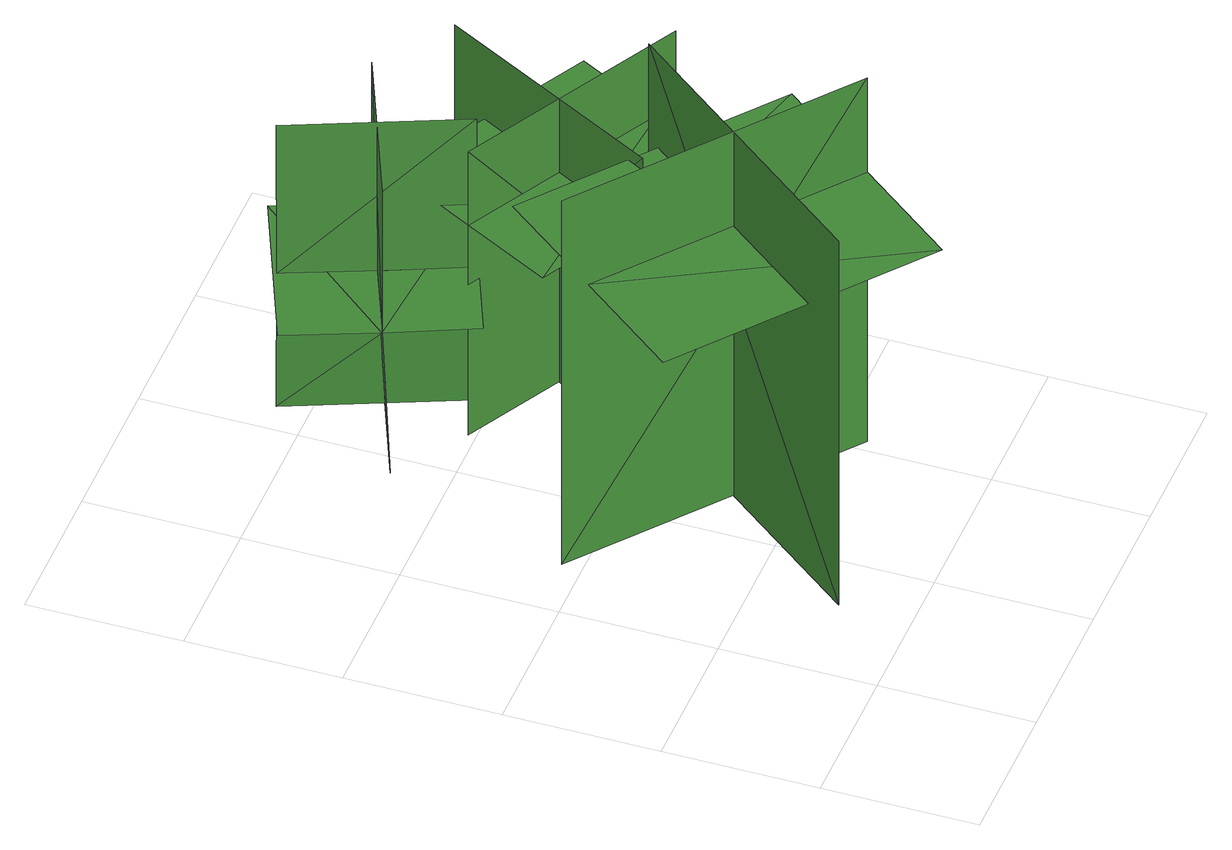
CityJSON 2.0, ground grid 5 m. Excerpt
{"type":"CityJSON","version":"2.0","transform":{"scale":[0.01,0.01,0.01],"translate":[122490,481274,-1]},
"CityObjects":{
"tree1":{"type":"SolitaryVegetationObject","geometry":[{"type":"MultiSurface","lod":"1","boundaries":[[[0,1,2]],[[0,2,3]],[[4,5,6]],[[4,6,7]],[[8,9,10]],[[8,10,11]],[[8,12,13]],[[8,13,9]]]}]},
"tree2":{"type":"SolitaryVegetationObject","geometry":[{"type":"MultiSurface","lod":"1","boundaries":[[[14,15,16]],[[14,16,17]],[[18,19,20]],[[18,20,21]],[[22,23,19]],[[22,19,18]],[[24,25,15]],[[24,15,14]],[[14,15,26]],[[14,26,27]],[[14,28,29]],[[14,29,15]]]}]},
"tree3":{"type":"SolitaryVegetationObject","geometry":[{"type":"MultiSurface","lod":"1","boundaries":[[[30,31,32]],[[30,32,33]],[[34,35,36]],[[34,36,37]],[[38,39,40]],[[38,40,41]],[[38,42,43]],[[38,43,39]]]}]}
},
"vertices":[
[203,1064,45],[1036,403,45],[1036,403,1454],[203,1064,1454],[305,230,45],[965,1063,45],[965,1063,1454],[305,230,1454],[274,1007,1090],[1036,403,1090],[1297,733,1090],[534,1337,1090],[13,678,1090],[775,74,1090],
[384,1693,619],[932,1922,619],[813,2206,622],[265,1978,622],[533,2077,619],[761,1528,619],[794,1542,1164],[566,2091,1164],[566,2091,74],[794,1542,74],[393,1671,74],[941,1899,74],[932,1922,1164],[384,1693,1164],[499,1416,622],[1048,1644,622],
[1404,1136,39],[675,1526,39],[675,1526,1135],[1404,1136,1135],[1210,1760,39],[820,1031,39],[820,1031,1135],[1210,1760,1135],[1342,1169,852],[675,1526,852],[521,1238,852],[1188,881,852],[1496,1457,852],[829,1814,852]
]}
